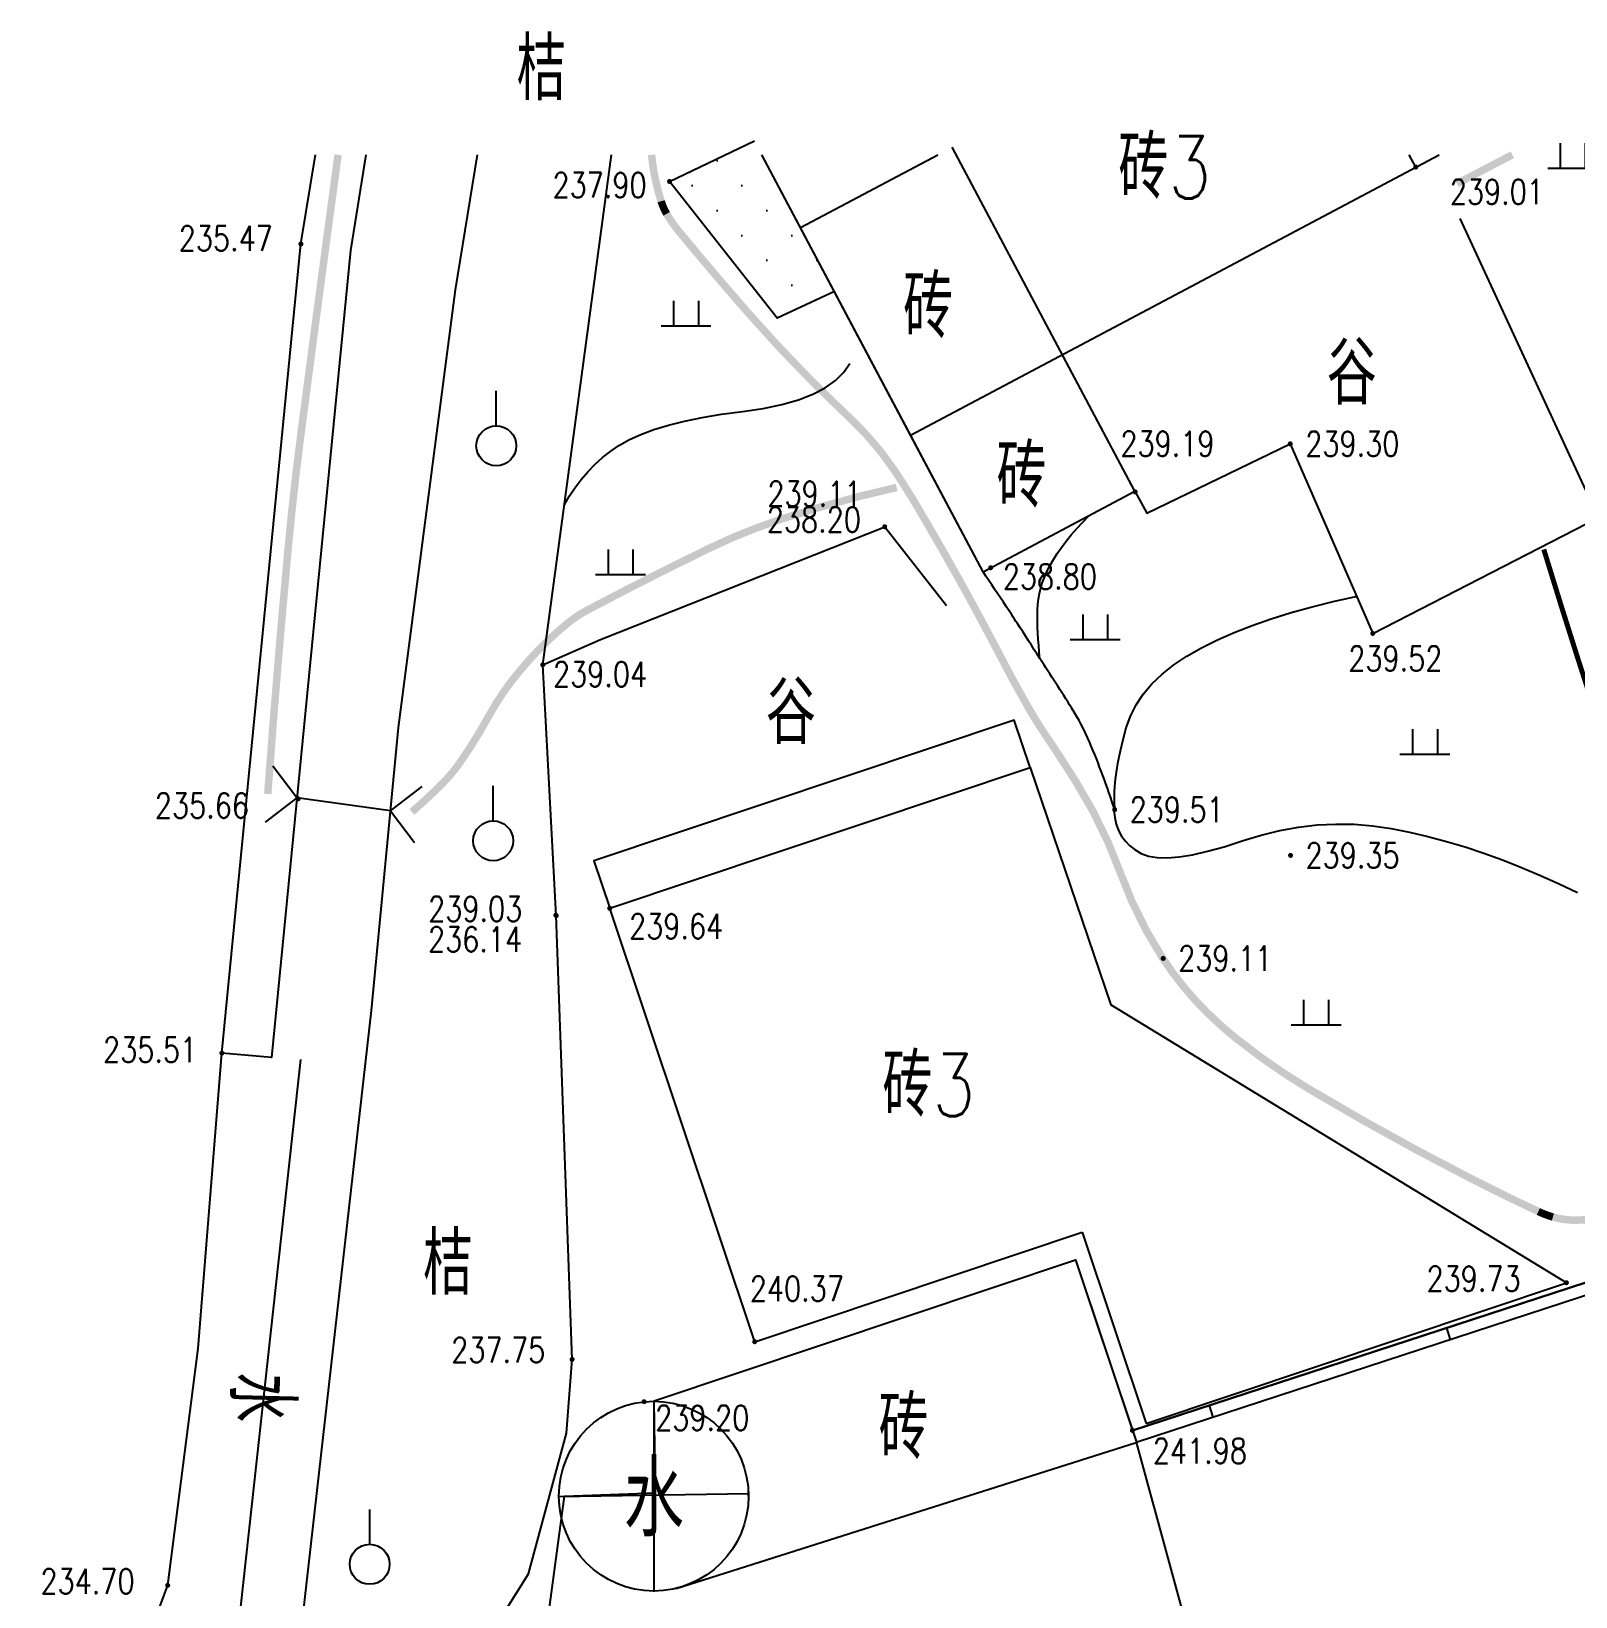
# Model space of a CAD drawing. Extents: x 453486 to 453811, y 3475287 to 3475420.
# Drawn here: x 453581.77 to 453612.7, y 3475388.73 to 3475420.09 of the extents above; entities that cross this region are included whole.
import ezdxf
from ezdxf.enums import TextEntityAlignment as Align

# ---------------------------------------------------------------- set-up
doc = ezdxf.new("R2010")
doc.units = 0
doc.header["$MEASUREMENT"] = 0
doc.layers.add('DX', color=9, linetype='Continuous')
doc.layers.add('GCD', color=9, linetype='Continuous')
doc.styles.add('HZ', font='rs.shx', dxfattribs={"width": 0.8, "bigfont": 'hztxt.shx'})
pattern_1 = [(0, (0, 0), (0.5, 0.5), [0, -1]), (0, (0.5, 0.5), (0.5, 0.5), [0, -1])]

# ---------------------------------------------------------------- blocks, each defined once
blk = doc.blocks.new('GC200')
at = {"linetype": 'Continuous', "const_width": 0.2, "flags": 128}
blk.add_lwpolyline([(-0.1, 0, 1), (0.1, 0, 1)], format="xyb", close=True, dxfattribs=at)
blk = doc.blocks.new('gc119')
for p, q in [((-0.5, 1), (-0.5, 0)), ((0.5, 1), (0.5, 0)), ((-1, 0), (1, 0))]:
    blk.add_line(p, q)
blk = doc.blocks.new('gc125')
blk.add_line((0, 0.8), (0, 2.2))
blk.add_circle((0, 0), 0.8)

msp = doc.modelspace()

# ---------------------------------------------------------------- hatches: boundary and pattern name
at = {"layer": 'DX', "linetype": 'Continuous'}
h = msp.add_hatch(dxfattribs=at)
h.set_pattern_fill('1061', color=256, scale=0.5, style=0)
h.set_pattern_definition(pattern_1)
h.paths.add_polyline_path([(453597.862, 3475414.879), (453596.706, 3475414.341), (453594.55, 3475417.08), (453596.25, 3475417.896)])
h = msp.add_hatch(dxfattribs=at)
h.set_pattern_fill('1061', color=256, scale=0.5, style=0)
h.set_pattern_definition(pattern_1)
h.paths.add_polyline_path([(453597.862, 3475414.879), (453596.706, 3475414.341), (453594.55, 3475417.08), (453596.25, 3475417.896)])

# ---------------------------------------------------------------- linework, layer by layer
for p, q in [((453587.087, 3475404.733), (453586.604, 3475405.371)), ((453587.087, 3475404.733), (453586.604, 3475405.371)), ((453588.959, 3475404.475), (453589.597, 3475404.958)), ((453588.959, 3475404.475), (453589.597, 3475404.958)), ((453587.087, 3475404.733), (453586.449, 3475404.25)), ((453587.087, 3475404.733), (453586.449, 3475404.25)), ((453588.959, 3475404.475), (453589.442, 3475403.837)), ((453588.959, 3475404.475), (453589.442, 3475403.837)), ((453610.111, 3475394.116), (453610.188, 3475393.878)), ((453610.111, 3475394.116), (453610.188, 3475393.878)), ((453594.239, 3475388.831), (453594.239, 3475392.659)), ((453594.239, 3475388.831), (453594.239, 3475392.659)), ((453605.358, 3475392.564), (453605.435, 3475392.326)), ((453605.358, 3475392.564), (453605.435, 3475392.326)), ((453596.133, 3475390.795), (453592.333, 3475390.735)), ((453596.133, 3475390.795), (453592.333, 3475390.735)), ((453596.133, 3475390.779), (453596.131, 3475390.845)), ((453596.133, 3475390.779), (453596.131, 3475390.845)), ((453596.133, 3475390.746), (453596.132, 3475390.812)), ((453596.133, 3475390.746), (453596.132, 3475390.812))]:
    msp.add_line(p, q, dxfattribs=at)
at = {"layer": 'DX', "linetype": 'Continuous', "const_width": 0.15}
for points in [[(453587.91, 3475417.615, 0.001178), (453587.165, 3475412.016, 0.009533), (453586.905, 3475409.681, 0.004582), (453586.501, 3475404.811)], [(453587.91, 3475417.615, 0.001178), (453587.165, 3475412.016, 0.009533), (453586.905, 3475409.681, 0.004582), (453586.501, 3475404.811)], [(453613.369, 3475396.355, -0.055015), (453612.724, 3475396.274, -0.074183), (453612.244, 3475396.338, -0.039387), (453611.953, 3475396.448, -0.008199), (453610.615, 3475397.103, -0.016431), (453607.373, 3475398.894, -0.034139), (453605.906, 3475399.91, -0.038963), (453605.075, 3475400.686, -0.041693), (453604.425, 3475401.528, -0.056829), (453603.584, 3475403.223, 0.053035), (453602.696, 3475405.045, 0.00883), (453602.075, 3475405.999, -0.017569), (453601.772, 3475406.484, -0.01126), (453601.219, 3475407.491, 0.007135), (453600.361, 3475409.087, 0.006936), (453599.481, 3475410.618, 0.014734), (453599.036, 3475411.32, 0.055859), (453598.179, 3475412.324, -0.024617), (453596.103, 3475414.472, -0.007802), (453594.726, 3475416.095, -0.040553), (453594.492, 3475416.432, -0.055142), (453594.381, 3475416.683, -0.028476), (453594.251, 3475417.196, -0.023603), (453594.19, 3475417.615, -0.011302)], [(453613.369, 3475396.355, -0.055015), (453612.724, 3475396.274, -0.074183), (453612.244, 3475396.338, -0.039387), (453611.953, 3475396.448, -0.008199), (453610.615, 3475397.103, -0.016431), (453607.373, 3475398.894, -0.034139), (453605.906, 3475399.91, -0.038963), (453605.075, 3475400.686, -0.041693), (453604.425, 3475401.528, -0.056829), (453603.584, 3475403.223, 0.053035), (453602.696, 3475405.045, 0.00883), (453602.075, 3475405.999, -0.017569), (453601.772, 3475406.484, -0.01126), (453601.219, 3475407.491, 0.007135), (453600.361, 3475409.087, 0.006936), (453599.481, 3475410.618, 0.014734), (453599.036, 3475411.32, 0.055859), (453598.179, 3475412.324, -0.024617), (453596.103, 3475414.472, -0.007802), (453594.726, 3475416.095, -0.040553), (453594.492, 3475416.432, -0.055142), (453594.381, 3475416.683, -0.028476), (453594.251, 3475417.196, -0.023603), (453594.19, 3475417.615, -0.011302)], [(453610.322, 3475417.036, 0.000292), (453611.432, 3475417.615, 0.001512)], [(453610.322, 3475417.036, 0.000292), (453611.432, 3475417.615, 0.001512)]]:
    msp.add_lwpolyline(points, format="xyb", dxfattribs=at)
at = {"layer": 'DX', "linetype": 'Continuous', "flags": 128}
for points in [[(453597.851, 3475414.874), (453596.706, 3475414.341), (453594.55, 3475417.08), (453596.249, 3475417.895)], [(453597.851, 3475414.874), (453596.706, 3475414.341), (453594.55, 3475417.08), (453596.249, 3475417.895)], [(453609.498, 3475417.369), (453609.367, 3475417.615)], [(453609.498, 3475417.369), (453609.367, 3475417.615)], [(453603.869, 3475410.874), (453604.11, 3475410.438), (453606.984, 3475411.825), (453608.636, 3475408.027), (453613.16, 3475410.346), (453610.386, 3475416.34)], [(453603.869, 3475410.874), (453604.11, 3475410.438), (453606.984, 3475411.825), (453608.636, 3475408.027), (453613.16, 3475410.346), (453610.386, 3475416.34)], [(453592.446, 3475410.605), (453592.547, 3475410.782), (453592.659, 3475410.951), (453592.781, 3475411.112), (453592.913, 3475411.266), (453593.056, 3475411.411), (453593.21, 3475411.548), (453593.374, 3475411.677), (453593.549, 3475411.798), (453593.746, 3475411.91), (453593.974, 3475412.015), (453594.234, 3475412.112), (453594.526, 3475412.2), (453594.85, 3475412.281), (453595.205, 3475412.353), (453595.593, 3475412.418), (453596.013, 3475412.474), (453596.427, 3475412.534), (453596.8, 3475412.612), (453597.131, 3475412.707), (453597.42, 3475412.818), (453597.667, 3475412.947), (453597.873, 3475413.092), (453598.036, 3475413.254), (453598.158, 3475413.434)], [(453592.446, 3475410.605), (453592.547, 3475410.782), (453592.659, 3475410.951), (453592.781, 3475411.112), (453592.913, 3475411.266), (453593.056, 3475411.411), (453593.21, 3475411.548), (453593.374, 3475411.677), (453593.549, 3475411.798), (453593.746, 3475411.91), (453593.974, 3475412.015), (453594.234, 3475412.112), (453594.526, 3475412.2), (453594.85, 3475412.281), (453595.205, 3475412.353), (453595.593, 3475412.418), (453596.013, 3475412.474), (453596.427, 3475412.534), (453596.8, 3475412.612), (453597.131, 3475412.707), (453597.42, 3475412.818), (453597.667, 3475412.947), (453597.873, 3475413.092), (453598.036, 3475413.254), (453598.158, 3475413.434)], [(453601.968, 3475407.526), (453601.955, 3475407.658), (453601.944, 3475407.787), (453601.935, 3475407.912), (453601.928, 3475408.035), (453601.923, 3475408.155), (453601.92, 3475408.272), (453601.919, 3475408.386), (453601.92, 3475408.497), (453601.925, 3475408.607), (453601.938, 3475408.718), (453601.959, 3475408.829), (453601.987, 3475408.941), (453602.023, 3475409.054), (453602.066, 3475409.167), (453602.117, 3475409.281), (453602.175, 3475409.395), (453602.241, 3475409.511), (453602.316, 3475409.63), (453602.4, 3475409.75), (453602.493, 3475409.873), (453602.595, 3475409.999), (453602.706, 3475410.126), (453602.826, 3475410.257), (453602.955, 3475410.389)], [(453601.968, 3475407.526), (453601.955, 3475407.658), (453601.944, 3475407.787), (453601.935, 3475407.912), (453601.928, 3475408.035), (453601.923, 3475408.155), (453601.92, 3475408.272), (453601.919, 3475408.386), (453601.92, 3475408.497), (453601.925, 3475408.607), (453601.938, 3475408.718), (453601.959, 3475408.829), (453601.987, 3475408.941), (453602.023, 3475409.054), (453602.066, 3475409.167), (453602.117, 3475409.281), (453602.175, 3475409.395), (453602.241, 3475409.511), (453602.316, 3475409.63), (453602.4, 3475409.75), (453602.493, 3475409.873), (453602.595, 3475409.999), (453602.706, 3475410.126), (453602.826, 3475410.257), (453602.955, 3475410.389)], [(453592.598, 3475393.486), (453592.279, 3475402.374), (453592.011, 3475407.4), (453593.164, 3475407.905), (453598.859, 3475410.164), (453600.095, 3475408.586)], [(453592.598, 3475393.486), (453592.279, 3475402.374), (453592.011, 3475407.4), (453593.164, 3475407.905), (453598.859, 3475410.164), (453600.095, 3475408.586)], [(453603.466, 3475404.498), (453603.46, 3475404.673), (453603.465, 3475404.857), (453603.479, 3475405.05), (453603.503, 3475405.251), (453603.537, 3475405.46), (453603.581, 3475405.678), (453603.635, 3475405.904), (453603.699, 3475406.139), (453603.783, 3475406.373), (453603.896, 3475406.597), (453604.04, 3475406.812), (453604.213, 3475407.017), (453604.416, 3475407.212), (453604.649, 3475407.398), (453604.912, 3475407.573), (453605.205, 3475407.739), (453605.523, 3475407.897), (453605.862, 3475408.046), (453606.221, 3475408.187), (453606.602, 3475408.32), (453607.003, 3475408.445), (453607.425, 3475408.562), (453607.868, 3475408.671), (453608.332, 3475408.772)], [(453603.466, 3475404.498), (453603.46, 3475404.673), (453603.465, 3475404.857), (453603.479, 3475405.05), (453603.503, 3475405.251), (453603.537, 3475405.46), (453603.581, 3475405.678), (453603.635, 3475405.904), (453603.699, 3475406.139), (453603.783, 3475406.373), (453603.896, 3475406.597), (453604.04, 3475406.812), (453604.213, 3475407.017), (453604.416, 3475407.212), (453604.649, 3475407.398), (453604.912, 3475407.573), (453605.205, 3475407.739), (453605.523, 3475407.897), (453605.862, 3475408.046), (453606.221, 3475408.187), (453606.602, 3475408.32), (453607.003, 3475408.445), (453607.425, 3475408.562), (453607.868, 3475408.671), (453608.332, 3475408.772)], [(453601.771, 3475405.34), (453601.454, 3475406.288), (453593.034, 3475403.471), (453593.351, 3475402.523)], [(453601.771, 3475405.34), (453601.454, 3475406.288), (453593.034, 3475403.471), (453593.351, 3475402.523)], [(453593.351, 3475402.523), (453601.771, 3475405.34)], [(453593.351, 3475402.523), (453601.771, 3475405.34)], [(453601.771, 3475405.34), (453603.39, 3475400.589)], [(453601.771, 3475405.34), (453603.39, 3475400.589)], [(453588.959, 3475404.475), (453587.087, 3475404.733)], [(453588.959, 3475404.475), (453587.087, 3475404.733)], [(453603.451, 3475404.484), (453603.468, 3475404.338), (453603.499, 3475404.204), (453603.545, 3475404.08), (453603.606, 3475403.966), (453603.681, 3475403.864), (453603.772, 3475403.772), (453603.877, 3475403.69), (453603.998, 3475403.619), (453604.141, 3475403.566), (453604.316, 3475403.537), (453604.522, 3475403.532), (453604.759, 3475403.551), (453605.028, 3475403.595), (453605.328, 3475403.663), (453605.659, 3475403.755), (453606.021, 3475403.871), (453606.399, 3475403.988), (453606.775, 3475404.08), (453607.149, 3475404.147), (453607.523, 3475404.191), (453607.895, 3475404.209), (453608.265, 3475404.204), (453608.634, 3475404.174), (453609.002, 3475404.119), (453609.37, 3475404.047), (453609.739, 3475403.961), (453610.111, 3475403.862), (453610.484, 3475403.751), (453610.859, 3475403.627), (453611.236, 3475403.49), (453611.614, 3475403.341), (453611.995, 3475403.178), (453612.37, 3475403.01), (453612.734, 3475402.841)], [(453603.451, 3475404.484), (453603.468, 3475404.338), (453603.499, 3475404.204), (453603.545, 3475404.08), (453603.606, 3475403.966), (453603.681, 3475403.864), (453603.772, 3475403.772), (453603.877, 3475403.69), (453603.998, 3475403.619), (453604.141, 3475403.566), (453604.316, 3475403.537), (453604.522, 3475403.532), (453604.759, 3475403.551), (453605.028, 3475403.595), (453605.328, 3475403.663), (453605.659, 3475403.755), (453606.021, 3475403.871), (453606.399, 3475403.988), (453606.775, 3475404.08), (453607.149, 3475404.147), (453607.523, 3475404.191), (453607.895, 3475404.209), (453608.265, 3475404.204), (453608.634, 3475404.174), (453609.002, 3475404.119), (453609.37, 3475404.047), (453609.739, 3475403.961), (453610.111, 3475403.862), (453610.484, 3475403.751), (453610.859, 3475403.627), (453611.236, 3475403.49), (453611.614, 3475403.341), (453611.995, 3475403.178), (453612.37, 3475403.01), (453612.734, 3475402.841)], [(453596.256, 3475393.84), (453593.351, 3475402.523)], [(453596.256, 3475393.84), (453593.351, 3475402.523)], [(453590.984, 3475388.008), (453587.126, 3475387.618), (453588.577, 3475400.475)], [(453590.984, 3475388.008), (453587.126, 3475387.618), (453588.577, 3475400.475)], [(453590.732, 3475355.13), (453585.954, 3475377.348), (453585.96, 3475388.53), (453587.165, 3475399.496)], [(453590.732, 3475355.13), (453585.954, 3475377.348), (453585.96, 3475388.53), (453587.165, 3475399.496)], [(453590.984, 3475388.008), (453592.093, 3475388.115), (453592.444, 3475390.747), (453594.269, 3475390.813), (453594.239, 3475392.659), (453602.681, 3475395.483), (453603.825, 3475392.063), (453614.864, 3475395.668), (453617.888, 3475397.006)], [(453590.984, 3475388.008), (453592.093, 3475388.115), (453592.444, 3475390.747), (453594.269, 3475390.813), (453594.239, 3475392.659), (453602.681, 3475395.483), (453603.825, 3475392.063), (453614.864, 3475395.668), (453617.888, 3475397.006)], [(453602.813, 3475396.034), (453604.094, 3475392.205)], [(453602.813, 3475396.034), (453604.094, 3475392.205)], [(453602.681, 3475395.483), (453603.904, 3475391.826)], [(453602.681, 3475395.483), (453603.904, 3475391.826)], [(453614.864, 3475395.668), (453603.825, 3475392.063)], [(453614.864, 3475395.668), (453603.825, 3475392.063)], [(453614.941, 3475395.431), (453603.894, 3475391.823)], [(453614.941, 3475395.431), (453603.894, 3475391.823)], [(453590.984, 3475388.008), (453591.723, 3475389.19), (453592.485, 3475392.01), (453592.598, 3475393.486)], [(453590.984, 3475388.008), (453591.723, 3475389.19), (453592.485, 3475392.01), (453592.598, 3475393.486)], [(453594.679, 3475388.9), (453603.894, 3475391.823)], [(453594.679, 3475388.9), (453603.894, 3475391.823)], [(453597.574, 3475381.494), (453606.008, 3475384.124), (453603.904, 3475391.826)], [(453597.574, 3475381.494), (453606.008, 3475384.124), (453603.904, 3475391.826)]]:
    msp.add_lwpolyline(points, dxfattribs=at)
for points, elevation in [([(453603.869, 3475410.874), (453600.211, 3475417.77)], 239.194), ([(453603.869, 3475410.874), (453600.211, 3475417.77)], 239.194), ([(453600.829, 3475409.261), (453596.397, 3475417.615)], 239.285), ([(453600.829, 3475409.261), (453596.397, 3475417.615)], 239.285), ([(453597.171, 3475416.157), (453599.921, 3475417.615)], 239.133), ([(453597.171, 3475416.157), (453599.921, 3475417.615)], 239.133), ([(453599.376, 3475411.999), (453609.963, 3475417.615)], 239.099), ([(453599.376, 3475411.999), (453609.963, 3475417.615)], 239.099), ([(453600.829, 3475409.261), (453603.869, 3475410.874)], 238.799), ([(453600.829, 3475409.261), (453603.869, 3475410.874)], 238.799), ([(453612.514, 3475395.022), (453603.39, 3475400.589)], 239.725), ([(453612.514, 3475395.022), (453603.39, 3475400.589)], 239.725), ([(453596.256, 3475393.84), (453602.813, 3475396.034)], 240.367), ([(453596.256, 3475393.84), (453602.813, 3475396.034)], 240.367), ([(453594.239, 3475392.659), (453602.681, 3475395.483)], 240.367), ([(453594.239, 3475392.659), (453602.681, 3475395.483)], 240.367), ([(453604.094, 3475392.205), (453612.514, 3475395.022)], 239.725), ([(453604.094, 3475392.205), (453612.514, 3475395.022)], 239.725)]:
    msp.add_lwpolyline(points, dxfattribs=dict(at, elevation=elevation))
at = {"layer": 'DX', "linetype": 'Continuous'}
for points in [[(453589.796, 3475355.202), (453587.083, 3475366.564), (453582.678, 3475374.798), (453581.765, 3475378.999), (453582.71, 3475384.136), (453584.497, 3475388.961), (453585.107, 3475393.704), (453585.583, 3475399.621), (453587.165, 3475415.828), (453587.455, 3475417.615)], [(453589.796, 3475355.202), (453587.083, 3475366.564), (453582.678, 3475374.798), (453581.765, 3475378.999), (453582.71, 3475384.136), (453584.497, 3475388.961), (453585.107, 3475393.704), (453585.583, 3475399.621), (453587.165, 3475415.828), (453587.455, 3475417.615)], [(453588.469, 3475417.615), (453588.157, 3475415.699), (453586.579, 3475399.532), (453586.579, 3475399.532), (453585.583, 3475399.621)], [(453588.469, 3475417.615), (453588.157, 3475415.699), (453586.579, 3475399.532), (453586.579, 3475399.532), (453585.583, 3475399.621)], [(453588.577, 3475400.475), (453589.118, 3475406.142), (453590.265, 3475414.908), (453590.702, 3475417.615)], [(453588.577, 3475400.475), (453589.118, 3475406.142), (453590.265, 3475414.908), (453590.702, 3475417.615)], [(453592.011, 3475407.4), (453593.387, 3475417.615)], [(453592.011, 3475407.4), (453593.387, 3475417.615)], [(453600.829, 3475409.261), (453599.376, 3475411.999), (453596.397, 3475417.615)], [(453600.829, 3475409.261), (453599.376, 3475411.999), (453596.397, 3475417.615)]]:
    msp.add_lwpolyline(points, dxfattribs=at)
at = {"layer": 'DX', "linetype": 'Continuous', "const_width": 0.15, "flags": 128}
msp.add_lwpolyline([(453589.388, 3475404.451, 0.021433), (453590.035, 3475405.057, 0.04068), (453590.334, 3475405.416, 0.028123), (453590.933, 3475406.379, -0.038988), (453591.38, 3475407.065, -0.028057), (453591.923, 3475407.694, -0.029424), (453592.507, 3475408.231, -0.049549), (453592.901, 3475408.493, -0.00859), (453595.327, 3475409.724, -0.034519), (453596.835, 3475410.332, -0.023897), (453599.099, 3475410.951)], format="xyb", dxfattribs=at)
msp.add_lwpolyline([(453589.388, 3475404.451, 0.021433), (453590.035, 3475405.057, 0.04068), (453590.334, 3475405.416, 0.028123), (453590.933, 3475406.379, -0.038988), (453591.38, 3475407.065, -0.028057), (453591.923, 3475407.694, -0.029424), (453592.507, 3475408.231, -0.049549), (453592.901, 3475408.493, -0.00859), (453595.327, 3475409.724, -0.034519), (453596.835, 3475410.332, -0.023897), (453599.099, 3475410.951)], format="xyb", dxfattribs=at)
at = {"layer": 'DX', "linetype": 'Continuous', "flags": 128}
for points, format in [([(453623.245, 3475399.618, 0.1, 0.1, -0.002026), (453622.517, 3475399.331, 0.1, 0.1, -0.007203), (453622.31, 3475399.254, 0.1, 0.1, -0.001703), (453619.836, 3475398.382, 0.1, 0.1, -0.005696), (453619.092, 3475398.132, 0.1, 0.1, -0.011729), (453618.624, 3475397.993, 0.1, 0.1, -0.005836), (453617.675, 3475397.746, 0.1, 0.1, -0.036917), (453617.02, 3475397.634, 0.1, 0.1, -0.107602), (453616.791, 3475397.662, 0.1, 0.1, -0.096452), (453616.693, 3475397.719, 0.1, 0.1, -0.044382), (453616.522, 3475397.897, 0.1, 0.1, -0.053399), (453616.044, 3475398.646, 0.1, 0.1, -0.02399), (453615.251, 3475400.453, 0.1, 0.1, -0.003372), (453614.995, 3475401.135, 0.1, 0.1, -0.000697), (453613.783, 3475404.449, 0.1, 0.1, -0.008294), (453613.096, 3475406.437, 0.1, 0.1, -0.005082), (453612.062, 3475409.71, 0.1, 0.1, 0)], "xyseb"), ([(453623.245, 3475399.618, 0.1, 0.1, -0.002026), (453622.517, 3475399.331, 0.1, 0.1, -0.007203), (453622.31, 3475399.254, 0.1, 0.1, -0.001703), (453619.836, 3475398.382, 0.1, 0.1, -0.005696), (453619.092, 3475398.132, 0.1, 0.1, -0.011729), (453618.624, 3475397.993, 0.1, 0.1, -0.005836), (453617.675, 3475397.746, 0.1, 0.1, -0.036917), (453617.02, 3475397.634, 0.1, 0.1, -0.107602), (453616.791, 3475397.662, 0.1, 0.1, -0.096452), (453616.693, 3475397.719, 0.1, 0.1, -0.044382), (453616.522, 3475397.897, 0.1, 0.1, -0.053399), (453616.044, 3475398.646, 0.1, 0.1, -0.02399), (453615.251, 3475400.453, 0.1, 0.1, -0.003372), (453614.995, 3475401.135, 0.1, 0.1, -0.000697), (453613.783, 3475404.449, 0.1, 0.1, -0.008294), (453613.096, 3475406.437, 0.1, 0.1, -0.005082), (453612.062, 3475409.71, 0.1, 0.1, 0)], "xyseb"), ([(453603.466, 3475404.498, 0.022329), (453602.962, 3475405.854, 0.042041), (453602.604, 3475406.534, 0.000597), (453601.968, 3475407.526, 0.000844), (453601.517, 3475408.226, 0.003079), (453601.294, 3475408.566, 0.001499), (453600.829, 3475409.261)], "xyb"), ([(453603.466, 3475404.498, 0.022329), (453602.962, 3475405.854, 0.042041), (453602.604, 3475406.534, 0.000597), (453601.968, 3475407.526, 0.000844), (453601.517, 3475408.226, 0.003079), (453601.294, 3475408.566, 0.001499), (453600.829, 3475409.261)], "xyb")]:
    msp.add_lwpolyline(points, format=format, dxfattribs=at)
at = {"layer": 'DX', "linetype": 'Continuous'}
msp.add_circle((453594.233, 3475390.746), 1.9, dxfattribs=at)
msp.add_circle((453594.233, 3475390.746), 1.9, dxfattribs=at)

# ---------------------------------------------------------------- block references
at = {"layer": 'DX', "linetype": 'Continuous', "xscale": 0.5, "yscale": 0.5}
for name, p in [('gc119', (453612.64, 3475417.344)), ('gc119', (453612.64, 3475417.344)), ('gc119', (453594.88, 3475414.189)), ('gc119', (453594.88, 3475414.189)), ('gc125', (453591.079, 3475411.785)), ('gc125', (453591.079, 3475411.785)), ('gc119', (453593.567, 3475409.208)), ('gc119', (453593.567, 3475409.208)), ('gc119', (453603.075, 3475407.906)), ('gc119', (453603.075, 3475407.906)), ('gc119', (453609.68, 3475405.609)), ('gc119', (453609.68, 3475405.609)), ('gc125', (453591.017, 3475403.873)), ('gc125', (453591.017, 3475403.873)), ('gc119', (453607.501, 3475400.187)), ('gc119', (453607.501, 3475400.187)), ('gc125', (453588.543, 3475389.382)), ('gc125', (453588.543, 3475389.382))]:
    msp.add_blockref(name, p, dxfattribs=at)
at = {"layer": 'DX', "linetype": 'Continuous'}
ref = msp.add_blockref('GC200', (453609.498, 3475417.369, 239.012), dxfattribs=dict(at, xscale=0.25, yscale=0.25, zscale=0.25))
ref.add_attrib('height', '239.01', dxfattribs={"layer": 'GCD', "linetype": 'Continuous', "height": 0.5, "style": 'HZ', "width": 0.8}).set_placement((453610.179, 3475416.872, 239.012), align=Align.MIDDLE_LEFT)
ref = msp.add_blockref('GC200', (453609.498, 3475417.369, 239.012), dxfattribs=dict(at, xscale=0.25, yscale=0.25, zscale=0.25))
ref.add_attrib('height', '239.01', dxfattribs={"layer": 'GCD', "linetype": 'Continuous', "height": 0.5, "style": 'HZ', "width": 0.8}).set_placement((453610.179, 3475416.872, 239.012), align=Align.MIDDLE_LEFT)
ref = msp.add_blockref('GC200', (453594.55, 3475417.08, 237.896), dxfattribs=dict(at, xscale=0.25, yscale=0.25, zscale=0.25))
ref.add_attrib('height', '237.90', dxfattribs={"layer": 'GCD', "linetype": 'Continuous', "height": 0.5, "style": 'HZ', "width": 0.8}).set_placement((453592.205, 3475417.007, 237.896), align=Align.MIDDLE_LEFT)
ref = msp.add_blockref('GC200', (453594.55, 3475417.08, 237.896), dxfattribs=dict(at, xscale=0.25, yscale=0.25, zscale=0.25))
ref.add_attrib('height', '237.90', dxfattribs={"layer": 'GCD', "linetype": 'Continuous', "height": 0.5, "style": 'HZ', "width": 0.8}).set_placement((453592.205, 3475417.007, 237.896), align=Align.MIDDLE_LEFT)
ref = msp.add_blockref('GC200', (453587.165, 3475415.828, 235.47), dxfattribs=dict(at, xscale=0.25, yscale=0.25, zscale=0.25))
ref.add_attrib('height', '235.47', dxfattribs={"layer": 'GCD', "linetype": 'Continuous', "height": 0.5, "style": 'HZ', "width": 0.8}).set_placement((453584.718, 3475415.941, 235.47), align=Align.MIDDLE_LEFT)
ref = msp.add_blockref('GC200', (453587.165, 3475415.828, 235.47), dxfattribs=dict(at, xscale=0.25, yscale=0.25, zscale=0.25))
ref.add_attrib('height', '235.47', dxfattribs={"layer": 'GCD', "linetype": 'Continuous', "height": 0.5, "style": 'HZ', "width": 0.8}).set_placement((453584.718, 3475415.941, 235.47), align=Align.MIDDLE_LEFT)
ref = msp.add_blockref('GC200', (453603.876, 3475410.862, 239.194), dxfattribs=dict(at, xscale=0.25, yscale=0.25, zscale=0.25))
ref.add_attrib('height', '239.19', dxfattribs={"layer": 'GCD', "linetype": 'Continuous', "height": 0.5, "style": 'HZ', "width": 0.8}).set_placement((453603.58, 3475411.827, 239.194), align=Align.MIDDLE_LEFT)
ref = msp.add_blockref('GC200', (453603.876, 3475410.862, 239.194), dxfattribs=dict(at, xscale=0.25, yscale=0.25, zscale=0.25))
ref.add_attrib('height', '239.19', dxfattribs={"layer": 'GCD', "linetype": 'Continuous', "height": 0.5, "style": 'HZ', "width": 0.8}).set_placement((453603.58, 3475411.827, 239.194), align=Align.MIDDLE_LEFT)
ref = msp.add_blockref('GC200', (453606.984, 3475411.825, 239.297), dxfattribs=dict(at, xscale=0.25, yscale=0.25, zscale=0.25))
ref.add_attrib('height', '239.30', dxfattribs={"layer": 'GCD', "linetype": 'Continuous', "height": 0.5, "style": 'HZ', "width": 0.8}).set_placement((453607.284, 3475411.825, 239.297), align=Align.MIDDLE_LEFT)
ref = msp.add_blockref('GC200', (453606.984, 3475411.825, 239.297), dxfattribs=dict(at, xscale=0.25, yscale=0.25, zscale=0.25))
ref.add_attrib('height', '239.30', dxfattribs={"layer": 'GCD', "linetype": 'Continuous', "height": 0.5, "style": 'HZ', "width": 0.8}).set_placement((453607.284, 3475411.825, 239.297), align=Align.MIDDLE_LEFT)
ref = msp.add_blockref('GC200', (453598.859, 3475410.164, 239.109), dxfattribs=dict(at, xscale=0.25, yscale=0.25, zscale=0.25))
ref.add_attrib('height', '239.11', dxfattribs={"layer": 'GCD', "linetype": 'Continuous', "height": 0.5, "style": 'HZ', "width": 0.8}).set_placement((453596.509, 3475410.824, 239.109), align=Align.MIDDLE_LEFT)
ref = msp.add_blockref('GC200', (453598.859, 3475410.164, 239.109), dxfattribs=dict(at, xscale=0.25, yscale=0.25, zscale=0.25))
ref.add_attrib('height', '239.11', dxfattribs={"layer": 'GCD', "linetype": 'Continuous', "height": 0.5, "style": 'HZ', "width": 0.8}).set_placement((453596.509, 3475410.824, 239.109), align=Align.MIDDLE_LEFT)
ref = msp.add_blockref('GC200', (453598.859, 3475410.164), dxfattribs=dict(at, xscale=0.25, yscale=0.25, zscale=0.25))
ref.add_attrib('height', '238.20', dxfattribs={"layer": 'GCD', "linetype": 'Continuous', "height": 0.5, "style": 'HZ', "width": 0.8}).set_placement((453596.498, 3475410.307), align=Align.MIDDLE_LEFT)
ref = msp.add_blockref('GC200', (453598.859, 3475410.164), dxfattribs=dict(at, xscale=0.25, yscale=0.25, zscale=0.25))
ref.add_attrib('height', '238.20', dxfattribs={"layer": 'GCD', "linetype": 'Continuous', "height": 0.5, "style": 'HZ', "width": 0.8}).set_placement((453596.498, 3475410.307), align=Align.MIDDLE_LEFT)
ref = msp.add_blockref('GC200', (453600.983, 3475409.343, 238.799), dxfattribs=dict(at, xscale=0.25, yscale=0.25, zscale=0.25))
ref.add_attrib('height', '238.80', dxfattribs={"layer": 'GCD', "linetype": 'Continuous', "height": 0.5, "style": 'HZ', "width": 0.8}).set_placement((453601.226, 3475409.165, 238.799), align=Align.MIDDLE_LEFT)
ref = msp.add_blockref('GC200', (453600.983, 3475409.343, 238.799), dxfattribs=dict(at, xscale=0.25, yscale=0.25, zscale=0.25))
ref.add_attrib('height', '238.80', dxfattribs={"layer": 'GCD', "linetype": 'Continuous', "height": 0.5, "style": 'HZ', "width": 0.8}).set_placement((453601.226, 3475409.165, 238.799), align=Align.MIDDLE_LEFT)
ref = msp.add_blockref('GC200', (453608.636, 3475408.027, 239.519), dxfattribs=dict(at, xscale=0.25, yscale=0.25, zscale=0.25))
ref.add_attrib('height', '239.52', dxfattribs={"layer": 'GCD', "linetype": 'Continuous', "height": 0.5, "style": 'HZ', "width": 0.8}).set_placement((453608.145, 3475407.525, 239.519), align=Align.MIDDLE_LEFT)
ref = msp.add_blockref('GC200', (453608.636, 3475408.027, 239.519), dxfattribs=dict(at, xscale=0.25, yscale=0.25, zscale=0.25))
ref.add_attrib('height', '239.52', dxfattribs={"layer": 'GCD', "linetype": 'Continuous', "height": 0.5, "style": 'HZ', "width": 0.8}).set_placement((453608.145, 3475407.525, 239.519), align=Align.MIDDLE_LEFT)
ref = msp.add_blockref('GC200', (453592.011, 3475407.4), dxfattribs=dict(at, xscale=0.25, yscale=0.25, zscale=0.25))
ref.add_attrib('height', '239.04', dxfattribs={"layer": 'GCD', "linetype": 'Continuous', "height": 0.5, "style": 'HZ', "width": 0.8}).set_placement((453592.215, 3475407.21), align=Align.MIDDLE_LEFT)
ref = msp.add_blockref('GC200', (453592.011, 3475407.4), dxfattribs=dict(at, xscale=0.25, yscale=0.25, zscale=0.25))
ref.add_attrib('height', '239.04', dxfattribs={"layer": 'GCD', "linetype": 'Continuous', "height": 0.5, "style": 'HZ', "width": 0.8}).set_placement((453592.215, 3475407.21), align=Align.MIDDLE_LEFT)
ref = msp.add_blockref('GC200', (453587.111, 3475404.714, 235.657), dxfattribs=dict(at, xscale=0.25, yscale=0.25, zscale=0.25))
ref.add_attrib('height', '235.66', dxfattribs={"layer": 'GCD', "linetype": 'Continuous', "height": 0.5, "style": 'HZ', "width": 0.8}).set_placement((453584.24, 3475404.58, 235.657), align=Align.MIDDLE_LEFT)
ref = msp.add_blockref('GC200', (453587.111, 3475404.714, 235.657), dxfattribs=dict(at, xscale=0.25, yscale=0.25, zscale=0.25))
ref.add_attrib('height', '235.66', dxfattribs={"layer": 'GCD', "linetype": 'Continuous', "height": 0.5, "style": 'HZ', "width": 0.8}).set_placement((453584.24, 3475404.58, 235.657), align=Align.MIDDLE_LEFT)
ref = msp.add_blockref('GC200', (453603.466, 3475404.498, 239.506), dxfattribs=dict(at, xscale=0.25, yscale=0.25, zscale=0.25))
ref.add_attrib('height', '239.51', dxfattribs={"layer": 'GCD', "linetype": 'Continuous', "height": 0.5, "style": 'HZ', "width": 0.8}).set_placement((453603.766, 3475404.498, 239.506), align=Align.MIDDLE_LEFT)
ref = msp.add_blockref('GC200', (453603.466, 3475404.498, 239.506), dxfattribs=dict(at, xscale=0.25, yscale=0.25, zscale=0.25))
ref.add_attrib('height', '239.51', dxfattribs={"layer": 'GCD', "linetype": 'Continuous', "height": 0.5, "style": 'HZ', "width": 0.8}).set_placement((453603.766, 3475404.498, 239.506), align=Align.MIDDLE_LEFT)
ref = msp.add_blockref('GC200', (453606.989, 3475403.581, 239.351), dxfattribs=dict(at, xscale=0.25, yscale=0.25, zscale=0.25))
ref.add_attrib('height', '239.35', dxfattribs={"layer": 'GCD', "linetype": 'Continuous', "height": 0.5, "style": 'HZ', "width": 0.8}).set_placement((453607.289, 3475403.581, 239.351), align=Align.MIDDLE_LEFT)
ref = msp.add_blockref('GC200', (453606.989, 3475403.581, 239.351), dxfattribs=dict(at, xscale=0.25, yscale=0.25, zscale=0.25))
ref.add_attrib('height', '239.35', dxfattribs={"layer": 'GCD', "linetype": 'Continuous', "height": 0.5, "style": 'HZ', "width": 0.8}).set_placement((453607.289, 3475403.581, 239.351), align=Align.MIDDLE_LEFT)
ref = msp.add_blockref('GC200', (453592.279, 3475402.374, 239.025), dxfattribs=dict(at, xscale=0.25, yscale=0.25, zscale=0.25))
ref.add_attrib('height', '239.03', dxfattribs={"layer": 'GCD', "linetype": 'Continuous', "height": 0.5, "style": 'HZ', "width": 0.8}).set_placement((453589.714, 3475402.51, 239.025), align=Align.MIDDLE_LEFT)
ref = msp.add_blockref('GC200', (453592.279, 3475402.374, 239.025), dxfattribs=dict(at, xscale=0.25, yscale=0.25, zscale=0.25))
ref.add_attrib('height', '239.03', dxfattribs={"layer": 'GCD', "linetype": 'Continuous', "height": 0.5, "style": 'HZ', "width": 0.8}).set_placement((453589.714, 3475402.51, 239.025), align=Align.MIDDLE_LEFT)
ref = msp.add_blockref('GC200', (453592.271, 3475402.384, 236.142), dxfattribs=dict(at, xscale=0.25, yscale=0.25, zscale=0.25))
ref.add_attrib('height', '236.14', dxfattribs={"layer": 'GCD', "linetype": 'Continuous', "height": 0.5, "style": 'HZ', "width": 0.8}).set_placement((453589.711, 3475401.9, 236.142), align=Align.MIDDLE_LEFT)
ref = msp.add_blockref('GC200', (453592.271, 3475402.384, 236.142), dxfattribs=dict(at, xscale=0.25, yscale=0.25, zscale=0.25))
ref.add_attrib('height', '236.14', dxfattribs={"layer": 'GCD', "linetype": 'Continuous', "height": 0.5, "style": 'HZ', "width": 0.8}).set_placement((453589.711, 3475401.9, 236.142), align=Align.MIDDLE_LEFT)
ref = msp.add_blockref('GC200', (453593.351, 3475402.523, 239.641), dxfattribs=dict(at, xscale=0.25, yscale=0.25, zscale=0.25))
ref.add_attrib('height', '239.64', dxfattribs={"layer": 'GCD', "linetype": 'Continuous', "height": 0.5, "style": 'HZ', "width": 0.8}).set_placement((453593.739, 3475402.161, 239.641), align=Align.MIDDLE_LEFT)
ref = msp.add_blockref('GC200', (453593.351, 3475402.523, 239.641), dxfattribs=dict(at, xscale=0.25, yscale=0.25, zscale=0.25))
ref.add_attrib('height', '239.64', dxfattribs={"layer": 'GCD', "linetype": 'Continuous', "height": 0.5, "style": 'HZ', "width": 0.8}).set_placement((453593.739, 3475402.161, 239.641), align=Align.MIDDLE_LEFT)
ref = msp.add_blockref('GC200', (453604.438, 3475401.518, 239.109), dxfattribs=dict(at, xscale=0.25, yscale=0.25, zscale=0.25))
ref.add_attrib('height', '239.11', dxfattribs={"layer": 'GCD', "linetype": 'Continuous', "height": 0.5, "style": 'HZ', "width": 0.8}).set_placement((453604.738, 3475401.518, 239.109), align=Align.MIDDLE_LEFT)
ref = msp.add_blockref('GC200', (453604.438, 3475401.518, 239.109), dxfattribs=dict(at, xscale=0.25, yscale=0.25, zscale=0.25))
ref.add_attrib('height', '239.11', dxfattribs={"layer": 'GCD', "linetype": 'Continuous', "height": 0.5, "style": 'HZ', "width": 0.8}).set_placement((453604.738, 3475401.518, 239.109), align=Align.MIDDLE_LEFT)
ref = msp.add_blockref('GC200', (453585.583, 3475399.621, 235.505), dxfattribs=dict(at, xscale=0.25, yscale=0.25, zscale=0.25))
ref.add_attrib('height', '235.51', dxfattribs={"layer": 'GCD', "linetype": 'Continuous', "height": 0.5, "style": 'HZ', "width": 0.8}).set_placement((453583.202, 3475399.687, 235.505), align=Align.MIDDLE_LEFT)
ref = msp.add_blockref('GC200', (453585.583, 3475399.621, 235.505), dxfattribs=dict(at, xscale=0.25, yscale=0.25, zscale=0.25))
ref.add_attrib('height', '235.51', dxfattribs={"layer": 'GCD', "linetype": 'Continuous', "height": 0.5, "style": 'HZ', "width": 0.8}).set_placement((453583.202, 3475399.687, 235.505), align=Align.MIDDLE_LEFT)
ref = msp.add_blockref('GC200', (453596.256, 3475393.84, 240.367), dxfattribs=dict(at, xscale=0.25, yscale=0.25, zscale=0.25))
ref.add_attrib('height', '240.37', dxfattribs={"layer": 'GCD', "linetype": 'Continuous', "height": 0.5, "style": 'HZ', "width": 0.8}).set_placement((453596.157, 3475394.902, 240.367), align=Align.MIDDLE_LEFT)
ref = msp.add_blockref('GC200', (453596.256, 3475393.84, 240.367), dxfattribs=dict(at, xscale=0.25, yscale=0.25, zscale=0.25))
ref.add_attrib('height', '240.37', dxfattribs={"layer": 'GCD', "linetype": 'Continuous', "height": 0.5, "style": 'HZ', "width": 0.8}).set_placement((453596.157, 3475394.902, 240.367), align=Align.MIDDLE_LEFT)
ref = msp.add_blockref('GC200', (453612.514, 3475395.022, 239.725), dxfattribs=dict(at, xscale=0.25, yscale=0.25, zscale=0.25))
ref.add_attrib('height', '239.73', dxfattribs={"layer": 'GCD', "linetype": 'Continuous', "height": 0.5, "style": 'HZ', "width": 0.8}).set_placement((453609.713, 3475395.102, 239.725), align=Align.MIDDLE_LEFT)
ref = msp.add_blockref('GC200', (453612.514, 3475395.022, 239.725), dxfattribs=dict(at, xscale=0.25, yscale=0.25, zscale=0.25))
ref.add_attrib('height', '239.73', dxfattribs={"layer": 'GCD', "linetype": 'Continuous', "height": 0.5, "style": 'HZ', "width": 0.8}).set_placement((453609.713, 3475395.102, 239.725), align=Align.MIDDLE_LEFT)
ref = msp.add_blockref('GC200', (453592.598, 3475393.486, 237.75), dxfattribs=dict(at, xscale=0.25, yscale=0.25, zscale=0.25))
ref.add_attrib('height', '237.75', dxfattribs={"layer": 'GCD', "linetype": 'Continuous', "height": 0.5, "style": 'HZ', "width": 0.8}).set_placement((453590.176, 3475393.674, 237.75), align=Align.MIDDLE_LEFT)
ref = msp.add_blockref('GC200', (453592.598, 3475393.486, 237.75), dxfattribs=dict(at, xscale=0.25, yscale=0.25, zscale=0.25))
ref.add_attrib('height', '237.75', dxfattribs={"layer": 'GCD', "linetype": 'Continuous', "height": 0.5, "style": 'HZ', "width": 0.8}).set_placement((453590.176, 3475393.674, 237.75), align=Align.MIDDLE_LEFT)
ref = msp.add_blockref('GC200', (453594.041, 3475392.639, 239.199), dxfattribs=dict(at, xscale=0.25, yscale=0.25, zscale=0.25))
ref.add_attrib('height', '239.20', dxfattribs={"layer": 'GCD', "linetype": 'Continuous', "height": 0.5, "style": 'HZ', "width": 0.8}).set_placement((453594.262, 3475392.313, 239.199), align=Align.MIDDLE_LEFT)
ref = msp.add_blockref('GC200', (453594.041, 3475392.639, 239.199), dxfattribs=dict(at, xscale=0.25, yscale=0.25, zscale=0.25))
ref.add_attrib('height', '239.20', dxfattribs={"layer": 'GCD', "linetype": 'Continuous', "height": 0.5, "style": 'HZ', "width": 0.8}).set_placement((453594.262, 3475392.313, 239.199), align=Align.MIDDLE_LEFT)
ref = msp.add_blockref('GC200', (453603.821, 3475392.064, 241.98), dxfattribs=dict(at, xscale=0.25, yscale=0.25, zscale=0.25))
ref.add_attrib('height', '241.98', dxfattribs={"layer": 'GCD', "linetype": 'Continuous', "height": 0.5, "style": 'HZ', "width": 0.8}).set_placement((453604.23, 3475391.654, 241.98), align=Align.MIDDLE_LEFT)
ref = msp.add_blockref('GC200', (453603.821, 3475392.064, 241.98), dxfattribs=dict(at, xscale=0.25, yscale=0.25, zscale=0.25))
ref.add_attrib('height', '241.98', dxfattribs={"layer": 'GCD', "linetype": 'Continuous', "height": 0.5, "style": 'HZ', "width": 0.8}).set_placement((453604.23, 3475391.654, 241.98), align=Align.MIDDLE_LEFT)
ref = msp.add_blockref('GC200', (453584.497, 3475388.961, 234.703), dxfattribs=dict(at, xscale=0.25, yscale=0.25, zscale=0.25))
ref.add_attrib('height', '234.70', dxfattribs={"layer": 'GCD', "linetype": 'Continuous', "height": 0.5, "style": 'HZ', "width": 0.8}).set_placement((453581.948, 3475389.041, 234.703), align=Align.MIDDLE_LEFT)
ref = msp.add_blockref('GC200', (453584.497, 3475388.961, 234.703), dxfattribs=dict(at, xscale=0.25, yscale=0.25, zscale=0.25))
ref.add_attrib('height', '234.70', dxfattribs={"layer": 'GCD', "linetype": 'Continuous', "height": 0.5, "style": 'HZ', "width": 0.8}).set_placement((453581.948, 3475389.041, 234.703), align=Align.MIDDLE_LEFT)

# ---------------------------------------------------------------- texts
at = {"layer": 'DX', "linetype": 'Continuous', "style": 'HZ', "width": 0.8}
for s, height, p in [('桔', 1.25, (453591.981, 3475419.397)), ('桔', 1.25, (453591.981, 3475419.397)), ('砖3', 1.25, (453604.469, 3475417.425)), ('砖3', 1.25, (453604.469, 3475417.425)), ('砖', 1.25, (453599.728, 3475414.633)), ('砖', 1.25, (453599.728, 3475414.633)), ('谷', 1.25, (453608.215, 3475413.289)), ('谷', 1.25, (453608.215, 3475413.289)), ('砖', 1.25, (453601.602, 3475411.242)), ('砖', 1.25, (453601.602, 3475411.242)), ('谷', 1.25, (453596.979, 3475406.488)), ('谷', 1.25, (453596.979, 3475406.488)), ('砖3', 1.25, (453599.742, 3475399.041)), ('砖3', 1.25, (453599.742, 3475399.041)), ('桔', 1.25, (453590.108, 3475395.47)), ('桔', 1.25, (453590.108, 3475395.47)), ('砖', 1.25, (453599.238, 3475392.183)), ('砖', 1.25, (453599.238, 3475392.183)), ('水', 1.5, (453594.236, 3475390.766)), ('水', 1.5, (453594.236, 3475390.766))]:
    msp.add_text(s, height=height, dxfattribs=at).set_placement(p, align=Align.MIDDLE)
msp.add_text('水', height=1.25, rotation=268.5881, dxfattribs=at).set_placement((453586.429, 3475392.719), align=Align.MIDDLE)
msp.add_text('水', height=1.25, rotation=268.5881, dxfattribs=at).set_placement((453586.429, 3475392.719), align=Align.MIDDLE)

doc.saveas('drawing.dxf')
